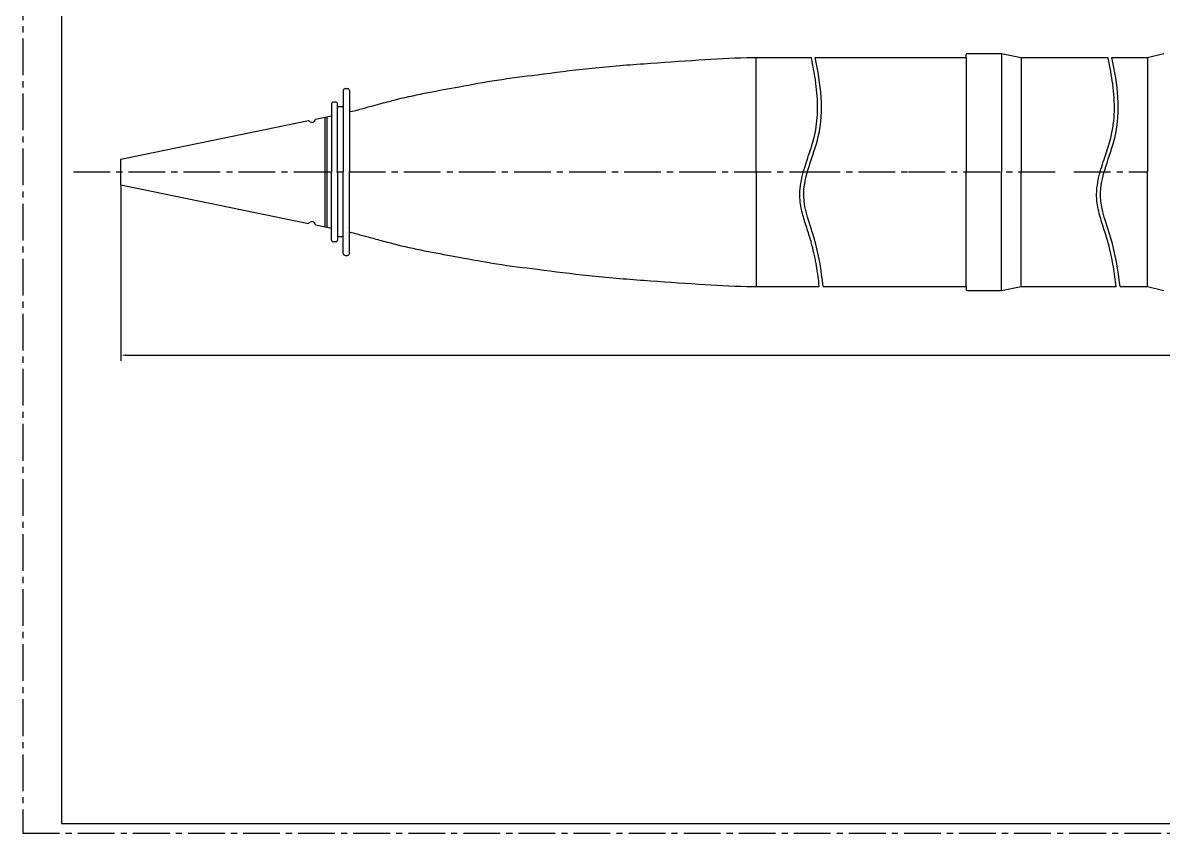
# Model space of a CAD drawing. Extents: x 8551 to 12754, y 3586 to 4451.
# Drawn here: x 9950 to 10541, y 3586 to 4007 of the extents above; entities that cross this region are included whole.
import ezdxf

# ---------------------------------------------------------------- set-up
doc = ezdxf.new("R2010")
doc.units = 0
doc.linetypes.add('CENTER2', pattern=[28.575, 19.05, -3.175, 3.175, -3.175])
doc.layers.get('0').update_dxf_attribs({"linetype": 'CONTINUOUS'})
for name, color, linetype in [('DUONGTAM', 3, 'CENTER2'), ('KICHTHUOC', 4, 'CONTINUOUS'), ('LIENDAM', 7, 'CONTINUOUS')]:
    doc.layers.add(name, color=color, linetype=linetype)

msp = doc.modelspace()

# ---------------------------------------------------------------- linework, layer by layer
at = {"color": 1}
for points, knots in [([(10362.98, 3869.84), (10362.79, 3871.59), (10362.59, 3873.33), (10361.87, 3878.68), (10361.27, 3882.27), (10360.13, 3887.67), (10359.7, 3889.48), (10358.9, 3892.5), (10358.56, 3893.71), (10357.83, 3896.13), (10357.45, 3897.34), (10356.26, 3901), (10355.45, 3903.47), (10354.05, 3908.47), (10353.47, 3911), (10353.04, 3914.52), (10352.97, 3915.46), (10352.87, 3918.32), (10352.99, 3920.21), (10353.49, 3923.95), (10353.87, 3925.8), (10355.21, 3931.1), (10356.36, 3934.51), (10358.61, 3941.26), (10359.71, 3944.59), (10360.99, 3949.99), (10361.37, 3952.09), (10361.89, 3956.33), (10362.05, 3958.46), (10362.22, 3964.88), (10361.96, 3969.2), (10360.89, 3978.3), (10360.02, 3983.08), (10358.88, 3988.64)], [2.768079, 2.768079, 2.768079, 2.768079, 3.433138, 3.433138, 4.816022, 4.816022, 5.520897, 5.520897, 5.992389, 5.992389, 6.463881, 6.463881, 7.406866, 7.406866, 8.34985, 8.34985, 8.694282, 8.694282, 9.383146, 9.383146, 10.07201, 10.07201, 11.373865, 11.373865, 12.675721, 12.675721, 13.507238, 13.507238, 14.338755, 14.338755, 16.00179, 16.00179, 17.811171, 17.811171, 17.811171, 17.811171]), ([(10364.99, 3869.84), (10364.11, 3878.28), (10361.52, 3894.03), (10350.85, 3919.77), (10367.07, 3950.5), (10363.79, 3974.87), (10360.91, 3988.64)], [2.741696, 2.741696, 2.741696, 2.741696, 5.927455, 8.715509, 12.712713, 17.853798, 17.853798, 17.853798, 17.853798]), ([(10517.05, 3869.58), (10516.84, 3871.36), (10516.62, 3873.12), (10515.9, 3878.36), (10515.33, 3881.79), (10514.19, 3887.27), (10513.71, 3889.34), (10512.82, 3892.68), (10512.46, 3893.96), (10511.68, 3896.51), (10511.27, 3897.8), (10510.01, 3901.68), (10509.16, 3904.29), (10507.75, 3909.59), (10507.2, 3912.29), (10506.91, 3916.01), (10506.88, 3917.01), (10506.91, 3918.99), (10506.98, 3919.98), (10507.28, 3922.92), (10507.64, 3924.86), (10508.92, 3930.24), (10510.04, 3933.65), (10512.29, 3940.38), (10513.41, 3943.71), (10514.53, 3948.13), (10514.79, 3949.26), (10515.22, 3951.54), (10515.4, 3952.68), (10515.85, 3956.12), (10516.02, 3958.42), (10516.19, 3965.38), (10515.86, 3970.1), (10514.66, 3979.16), (10513.87, 3983.48), (10512.75, 3988.67)], [2.773505, 2.773505, 2.773505, 2.773505, 3.426796, 3.426796, 4.733377, 4.733377, 5.534942, 5.534942, 6.033478, 6.033478, 6.532014, 6.532014, 7.529087, 7.529087, 8.526159, 8.526159, 8.886104, 8.886104, 9.24605, 9.24605, 9.965941, 9.965941, 11.262191, 11.262191, 12.558442, 12.558442, 13.00755, 13.00755, 13.456658, 13.456658, 14.354874, 14.354874, 16.151306, 16.151306, 17.742285, 17.742285, 17.742285, 17.742285]), ([(10519.03, 3869.81), (10518.05, 3878.45), (10515.45, 3894.11), (10504.82, 3919.77), (10520.95, 3950.33), (10517.8, 3974.52), (10514.83, 3988.67)], [2.773505, 2.773505, 2.773505, 2.773505, 5.927455, 8.715509, 12.712713, 17.787383, 17.787383, 17.787383, 17.787383])]:
    msp.add_open_spline(points, degree=3, knots=knots, dxfattribs=at)
at = {"layer": 'DUONGTAM'}
for p, q in [((9976.02, 3929.24), (10354.76, 3929.24)), ((10354.76, 3929.24), (10409.21, 3929.24)), ((10409.21, 3929.24), (10486.99, 3929.24)), ((10495.08, 3929.24), (10533.21, 3929.24))]:
    msp.add_line(p, q, dxfattribs=at)
msp.add_lwpolyline([(9949.79, 3586.15), (11138.79, 3586.15), (11138.79, 4427.15), (9949.79, 4427.15)], close=True, dxfattribs=at)
at = {"layer": 'KICHTHUOC'}
for p, q in [((10000.72, 3922.59), (10000.72, 3831.18)), ((10003.22, 3834.18), (11059.63, 3834.18))]:
    msp.add_line(p, q, dxfattribs=at)
msp.add_solid([(10003.22, 3834.6), (10003.22, 3833.77), (10000.72, 3834.18)], dxfattribs=at)
at = {"layer": 'LIENDAM'}
for p, q in [((10326.26, 3988.64), (10358.88, 3988.64)), ((10330.26, 3929.24), (10330.26, 3988.64)), ((10354.4, 3988.64), (10356.82, 3988.64)), ((10360.91, 3988.64), (10371.56, 3988.64)), ((10360.91, 3988.64), (10367.54, 3988.64)), ((10371.56, 3988.64), (10439.2, 3988.64)), ((10371.56, 3988.64), (10438.48, 3988.64)), ((10439.2, 3988.64), (10439.2, 3989.97)), ((10439.2, 3988.64), (10439.2, 3929.24)), ((10439.92, 3990.69), (10457.47, 3990.69)), ((10457.47, 3990.69), (10457.47, 3929.24)), ((10457.47, 3990.69), (10467.82, 3988.67)), ((10467.82, 3988.67), (10467.82, 3929.24)), ((10467.82, 3988.67), (10512.75, 3988.67)), ((10514.83, 3988.67), (10519.03, 3988.67)), ((10519.03, 3988.67), (10533.21, 3988.67)), ((10533.21, 3988.67), (10541.68, 3990.69)), ((10533.21, 3988.67), (10533.21, 3929.24)), ((10116.03, 3971.54), (10116.03, 3929.24)), ((10116.99, 3972.5), (10118.24, 3972.5)), ((10119.2, 3971.54), (10119.2, 3929.24)), ((10109.99, 3964.55), (10109.99, 3929.24)), ((10112.1, 3965.51), (10110.95, 3965.51)), ((10113.06, 3929.24), (10113.06, 3964.55)), ((10101.63, 3956.63), (10109.99, 3958.35)), ((10116.03, 3962.97), (10113.06, 3962.97)), ((10000.72, 3935.89), (10098.06, 3955.89)), ((10106.55, 3957.64), (10106.55, 3900.84)), ((10107.55, 3957.85), (10107.55, 3900.63)), ((10000.72, 3922.59), (10000.72, 3935.89)), ((10109.99, 3893.93), (10109.99, 3929.24)), ((10113.06, 3929.24), (10113.06, 3893.93)), ((10116.03, 3886.94), (10116.03, 3929.24)), ((10119.2, 3886.94), (10119.2, 3929.24)), ((10330.26, 3929.24), (10330.26, 3869.84)), ((10439.2, 3869.84), (10439.2, 3929.24)), ((10457.47, 3867.79), (10457.47, 3929.24)), ((10467.82, 3869.81), (10467.82, 3929.24)), ((10533.21, 3869.81), (10533.21, 3929.24)), ((10000.72, 3922.59), (10098.06, 3902.58)), ((10101.63, 3901.85), (10109.99, 3900.16)), ((10116.03, 3895.51), (10113.06, 3895.51)), ((10112.1, 3892.97), (10110.95, 3892.97)), ((10116.99, 3885.98), (10118.24, 3885.98)), ((10326.26, 3869.84), (10362.98, 3869.84)), ((10354.4, 3869.84), (10360.97, 3869.84)), ((10364.99, 3869.84), (10371.56, 3869.84)), ((10364.99, 3869.84), (10367.54, 3869.84)), ((10371.56, 3869.84), (10438.48, 3869.84)), ((10371.56, 3869.84), (10439.2, 3869.84)), ((10439.2, 3869.84), (10439.2, 3868.51)), ((10457.47, 3867.79), (10467.82, 3869.81)), ((10467.82, 3869.81), (10517.02, 3869.81)), ((10519.03, 3869.81), (10533.21, 3869.81)), ((10533.21, 3869.81), (10541.68, 3867.79)), ((10439.92, 3867.79), (10457.47, 3867.79))]:
    msp.add_line(p, q, dxfattribs=at)
msp.add_lwpolyline([(9969.79, 3591.15), (11133.79, 3591.15), (11133.79, 4422.15), (9969.79, 4422.15)], close=True, dxfattribs=at)
for centre, radius, start, end in [((10439.92, 3989.97), 0.72, 90, 180), ((10116.99, 3971.54), 0.96, 90, 180), ((10118.24, 3971.54), 0.96, 0, 90), ((10110.95, 3964.55), 0.96, 90, 180), ((10112.1, 3964.55), 0.96, 0, 90), ((10099.68, 3957.06), 2, 215.72824, 347.50486), ((10099.68, 3901.42), 2, 12.49514, 144.27176), ((10110.95, 3893.93), 0.96, 180, 270), ((10112.1, 3893.93), 0.96, 270, 0), ((10116.99, 3886.94), 0.96, 180, 270), ((10118.24, 3886.94), 0.96, 270, 0), ((10439.92, 3868.51), 0.72, 180, 270)]:
    msp.add_arc(centre, radius, start, end, dxfattribs=at)
for points, knots in [([(10119.2, 3960.6), (10121.31, 3960.86), (10124.2, 3961.65), (10129.31, 3963.05), (10136.29, 3964.93), (10151.83, 3969.12), (10171.98, 3972.63), (10196.12, 3977.2), (10218.61, 3979.9), (10243.96, 3983.29), (10271.93, 3985.49), (10299.31, 3987.33), (10317.49, 3988.53), (10325.95, 3988.61), (10326.26, 3988.64)], [0.077892, 0.077892, 0.077892, 0.077892, 0.201117, 0.452513, 0.740265, 1.104997, 2.464012, 3.294372, 4.174785, 5.294606, 6.490593, 7.681749, 8.723866, 8.755187, 8.755187, 8.755187, 8.755187]), ([(10119.2, 3898.2), (10120.54, 3897.83), (10123.81, 3896.94), (10129.31, 3895.43), (10136.29, 3893.55), (10151.83, 3889.36), (10171.98, 3885.85), (10196.12, 3881.28), (10218.61, 3878.58), (10243.96, 3875.19), (10271.93, 3872.99), (10299.31, 3871.15), (10317.49, 3869.95), (10325.95, 3869.87), (10326.26, 3869.84)], [0.028037, 0.028037, 0.028037, 0.028037, 0.201117, 0.452513, 0.740265, 1.104997, 2.464012, 3.294372, 4.174785, 5.294606, 6.490593, 7.681749, 8.723866, 8.755187, 8.755187, 8.755187, 8.755187])]:
    msp.add_open_spline(points, degree=3, knots=knots, dxfattribs=at)

doc.saveas('drawing.dxf')
